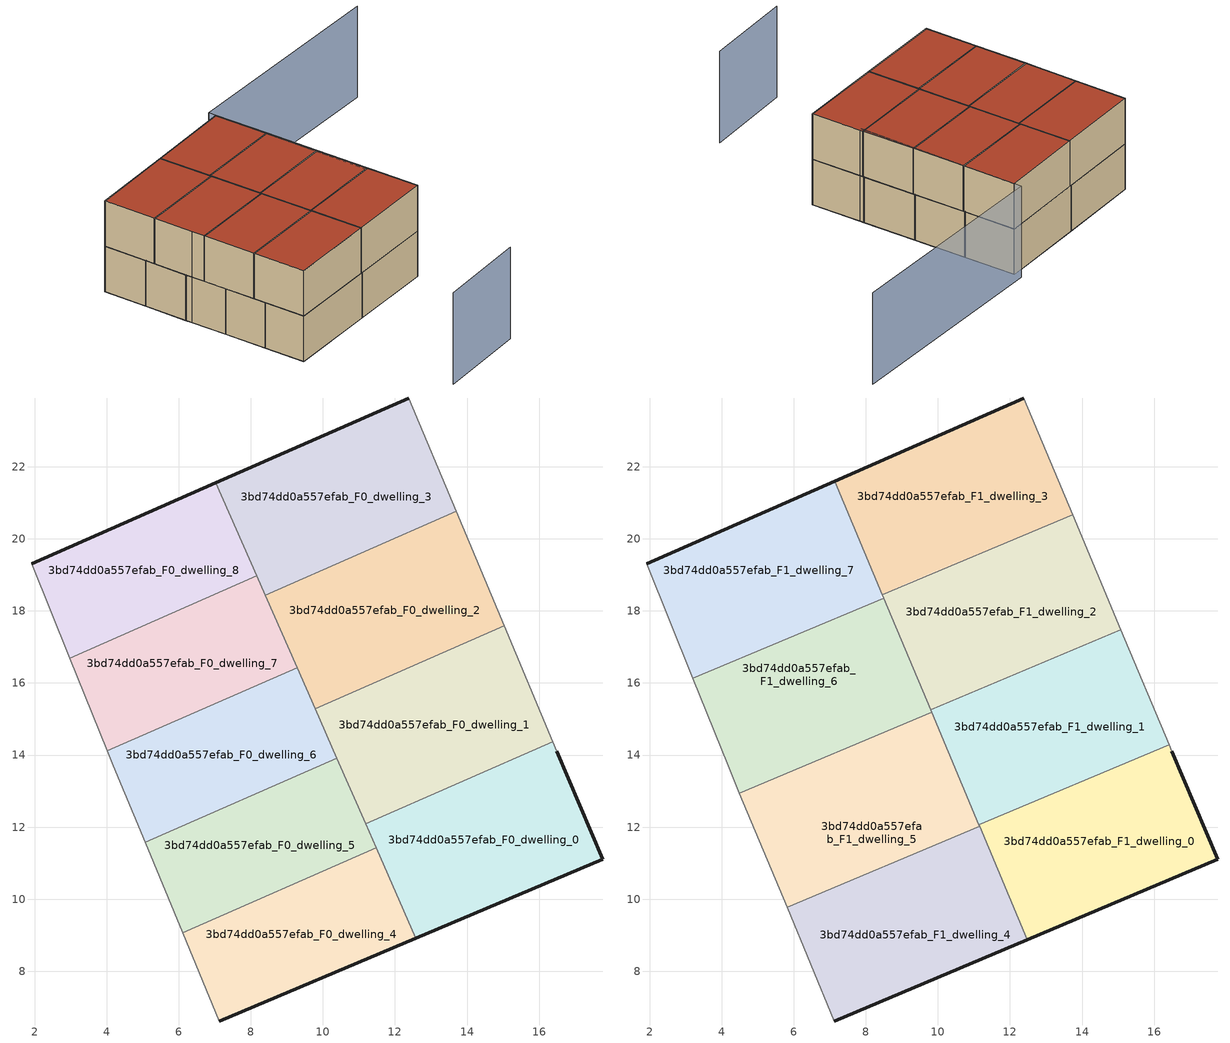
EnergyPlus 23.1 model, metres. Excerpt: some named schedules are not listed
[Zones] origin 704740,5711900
3bd74dd0a557efab_F0_dwelling_0
 floor ground (EU_floor_Construction): 17.77,11.1 16.49,14.1 16.38,14.37 11.18,12.09 12.58,8.92 z0
 wall outside (EU_wall_Construction): 16.49,14.1 17.77,11.1 12.58,8.92 z0:3
 wall adiabatic (EU_wall_Construction): 16.38,14.37 16.49,14.1 z0:3
 wall to 3bd74dd0a557efab_F0_dwelling_1 (EU_wall_Construction): 11.18,12.09 16.38,14.37 z0:3
 wall to 3bd74dd0a557efab_F0_dwelling_4 (EU_wall_Construction): 12.58,8.92 11.48,11.42 z0:3
 wall to 3bd74dd0a557efab_F0_dwelling_5 (EU_wall_Construction): 11.48,11.42 11.18,12.09 z0:3
3bd74dd0a557efab_F0_dwelling_1
 floor ground (EU_floor_Construction): 16.38,14.37 15.03,17.58 9.79,15.28 11.18,12.09 z0
 wall to 3bd74dd0a557efab_F0_dwelling_2 (EU_wall_Construction): 9.79,15.28 15.03,17.58 z0:3
 wall adiabatic (EU_wall_Construction): 15.03,17.58 16.38,14.37 z0:3
 wall to 3bd74dd0a557efab_F0_dwelling_5 (EU_wall_Construction): 11.18,12.09 10.39,13.91 z0:3
 wall to 3bd74dd0a557efab_F0_dwelling_6 (EU_wall_Construction): 10.39,13.91 9.79,15.28 z0:3
3bd74dd0a557efab_F0_dwelling_2
 floor ground (EU_floor_Construction): 15.03,17.58 13.7,20.76 8.4,18.43 9.79,15.28 z0
 wall to 3bd74dd0a557efab_F0_dwelling_3 (EU_wall_Construction): 8.4,18.43 13.7,20.76 z0:3
 wall adiabatic (EU_wall_Construction): 13.7,20.76 15.03,17.58 z0:3
 wall to 3bd74dd0a557efab_F0_dwelling_7 (EU_wall_Construction): 9.28,16.43 8.4,18.43 z0:3
 wall to 3bd74dd0a557efab_F0_dwelling_6 (EU_wall_Construction): 9.79,15.28 9.28,16.43 z0:3
 roof outside (EU_roof_Construction): 13.7,20.76 8.45,18.45 8.49,18.35 8.45,18.33 8.4,18.43 z3
3bd74dd0a557efab_F0_dwelling_3
 floor ground (EU_floor_Construction): 13.7,20.76 12.39,23.91 7.03,21.55 8.4,18.43 z0
 wall outside (EU_wall_Construction): 7.03,21.55 12.39,23.91 z0:3
 wall adiabatic (EU_wall_Construction): 12.39,23.91 13.7,20.76 z0:3
 wall to 3bd74dd0a557efab_F0_dwelling_8 (EU_wall_Construction): 8.17,18.97 7.03,21.55 z0:3
 wall to 3bd74dd0a557efab_F0_dwelling_7 (EU_wall_Construction): 8.4,18.43 8.17,18.97 z0:3
3bd74dd0a557efab_F0_dwelling_4
 floor ground (EU_floor_Construction): 12.58,8.92 11.48,11.42 6.11,9.07 7.13,6.62 z0
 wall outside (EU_wall_Construction): 12.58,8.92 7.13,6.62 z0:3
 wall adiabatic (EU_wall_Construction): 7.13,6.62 6.11,9.07 z0:3
 wall to 3bd74dd0a557efab_F0_dwelling_5 (EU_wall_Construction): 6.11,9.07 11.48,11.42 z0:3
3bd74dd0a557efab_F0_dwelling_5
 floor ground (EU_floor_Construction): 11.48,11.42 10.39,13.91 5.06,11.58 6.11,9.07 z0
 wall adiabatic (EU_wall_Construction): 6.11,9.07 5.06,11.58 z0:3
 wall to 3bd74dd0a557efab_F0_dwelling_6 (EU_wall_Construction): 5.06,11.58 10.39,13.91 z0:3
3bd74dd0a557efab_F0_dwelling_6
 floor ground (EU_floor_Construction): 10.39,13.91 9.28,16.43 4.02,14.11 4.18,13.7 5.06,11.58 z0
 wall adiabatic (EU_wall_Construction): 5.06,11.58 4.18,13.7 4.02,14.11 z0:3
 wall to 3bd74dd0a557efab_F0_dwelling_7 (EU_wall_Construction): 4.02,14.11 9.28,16.43 z0:3
3bd74dd0a557efab_F0_dwelling_7
 floor ground (EU_floor_Construction): 9.28,16.43 8.17,18.97 2.97,16.69 4.02,14.11 z0
 wall adiabatic (EU_wall_Construction): 4.02,14.11 2.97,16.69 z0:3
 wall to 3bd74dd0a557efab_F0_dwelling_8 (EU_wall_Construction): 2.97,16.69 8.17,18.97 z0:3
3bd74dd0a557efab_F0_dwelling_8
 floor ground (EU_floor_Construction): 8.17,18.97 7.03,21.55 1.92,19.31 2.97,16.69 z0
 wall outside (EU_wall_Construction): 1.92,19.31 7.03,21.55 z0:3
 wall adiabatic (EU_wall_Construction): 2.97,16.69 1.92,19.31 z0:3
3bd74dd0a557efab_F1_dwelling_0
 floor to 3bd74dd0a557efab_F0_dwelling_0 (EU_floor_Construction): 17.77,11.1 16.49,14.1 16.41,14.29 11.19,12.09 12.58,8.92 z3
 floor to 3bd74dd0a557efab_F0_dwelling_4 (EU_floor_Construction): 12.58,8.92 11.48,11.42 11.42,11.4 12.48,8.88 z3
 floor to 3bd74dd0a557efab_F0_dwelling_5 (EU_floor_Construction): 11.48,11.42 11.19,12.09 11.14,12.07 11.42,11.4 z3
 wall outside (EU_wall_Construction): 16.49,14.1 17.77,11.1 12.48,8.88 z3:6
 wall adiabatic (EU_wall_Construction): 16.41,14.29 16.49,14.1 z3:6
 wall to 3bd74dd0a557efab_F1_dwelling_1 (EU_wall_Construction): 11.14,12.07 16.41,14.29 z3:6
 wall to 3bd74dd0a557efab_F1_dwelling_4 (EU_wall_Construction): 12.48,8.88 11.16,12.03 z3:6
 wall to 3bd74dd0a557efab_F1_dwelling_5 (EU_wall_Construction): 11.16,12.03 11.14,12.07 z3:6
 roof outside (EU_roof_Construction): 16.49,14.1 17.77,11.1 12.48,8.88 11.14,12.07 16.41,14.29 z6
3bd74dd0a557efab_F1_dwelling_1
 floor to 3bd74dd0a557efab_F0_dwelling_1 (EU_floor_Construction): 16.38,14.37 15.08,17.48 9.8,15.26 9.81,15.22 11.18,12.09 z3
 floor to 3bd74dd0a557efab_F0_dwelling_0 (EU_floor_Construction): 16.41,14.29 16.38,14.37 11.18,12.09 z3
 floor to 3bd74dd0a557efab_F0_dwelling_5 (EU_floor_Construction): 11.19,12.09 10.39,13.91 10.37,13.9 11.14,12.07 z3
 floor to 3bd74dd0a557efab_F0_dwelling_6 (EU_floor_Construction): 10.39,13.91 9.81,15.22 10.37,13.9 z3
 wall to 3bd74dd0a557efab_F1_dwelling_2 (EU_wall_Construction): 9.8,15.26 15.08,17.48 z3:6
 wall adiabatic (EU_wall_Construction): 15.08,17.48 16.41,14.29 z3:6
 wall to 3bd74dd0a557efab_F1_dwelling_5 (EU_wall_Construction): 11.14,12.07 9.83,15.18 z3:6
 wall to 3bd74dd0a557efab_F1_dwelling_6 (EU_wall_Construction): 9.83,15.18 9.8,15.26 z3:6
 roof outside (EU_roof_Construction): 15.08,17.48 16.41,14.29 11.14,12.07 9.8,15.26 z6
3bd74dd0a557efab_F1_dwelling_2
 floor to 3bd74dd0a557efab_F0_dwelling_2 (EU_floor_Construction): 15.03,17.58 13.74,20.67 8.45,18.45 9.79,15.28 z3
 floor to 3bd74dd0a557efab_F0_dwelling_1 (EU_floor_Construction): 15.08,17.48 15.03,17.58 9.79,15.28 9.8,15.26 z3
 wall to 3bd74dd0a557efab_F1_dwelling_3 (EU_wall_Construction): 8.45,18.45 13.74,20.67 z3:6
 wall adiabatic (EU_wall_Construction): 13.74,20.67 15.08,17.48 z3:6
 wall to 3bd74dd0a557efab_F1_dwelling_6 (EU_wall_Construction): 9.8,15.26 8.49,18.35 z3:6
 wall to 3bd74dd0a557efab_F1_dwelling_7 (EU_wall_Construction): 8.49,18.35 8.45,18.45 z3:6
 roof outside (EU_roof_Construction): 13.74,20.67 15.08,17.48 9.8,15.26 8.45,18.45 z6
3bd74dd0a557efab_F1_dwelling_3
 floor to 3bd74dd0a557efab_F0_dwelling_3 (EU_floor_Construction): 13.7,20.76 12.39,23.91 7.13,21.6 8.45,18.45 z3
 floor to 3bd74dd0a557efab_F0_dwelling_2 (EU_floor_Construction): 13.74,20.67 13.7,20.76 8.45,18.45 z3
 wall outside (EU_wall_Construction): 7.13,21.6 12.39,23.91 z3:6
 wall adiabatic (EU_wall_Construction): 12.39,23.91 13.74,20.67 z3:6
 wall to 3bd74dd0a557efab_F1_dwelling_7 (EU_wall_Construction): 8.45,18.45 7.13,21.6 z3:6
 roof outside (EU_roof_Construction): 12.39,23.91 13.74,20.67 8.45,18.45 7.13,21.6 z6
3bd74dd0a557efab_F1_dwelling_4
 floor to 3bd74dd0a557efab_F0_dwelling_4 (EU_floor_Construction): 12.48,8.88 11.42,11.4 6.11,9.07 7.13,6.62 z3
 floor to 3bd74dd0a557efab_F0_dwelling_5 (EU_floor_Construction): 11.42,11.4 11.16,12.03 5.81,9.78 6.11,9.07 z3
 wall outside (EU_wall_Construction): 12.48,8.88 7.13,6.62 z3:6
 wall adiabatic (EU_wall_Construction): 7.13,6.62 5.81,9.78 z3:6
 wall to 3bd74dd0a557efab_F1_dwelling_5 (EU_wall_Construction): 5.81,9.78 11.16,12.03 z3:6
 roof outside (EU_roof_Construction): 11.16,12.03 12.48,8.88 7.13,6.62 5.81,9.78 z6
3bd74dd0a557efab_F1_dwelling_5
 floor to 3bd74dd0a557efab_F0_dwelling_5 (EU_floor_Construction): 11.16,12.03 10.37,13.9 5.06,11.58 5.81,9.78 z3
 floor to 3bd74dd0a557efab_F0_dwelling_6 (EU_floor_Construction): 10.37,13.9 9.83,15.18 4.5,12.94 5.06,11.58 z3
 wall adiabatic (EU_wall_Construction): 5.81,9.78 4.5,12.94 z3:6
 wall to 3bd74dd0a557efab_F1_dwelling_6 (EU_wall_Construction): 4.5,12.94 9.83,15.18 z3:6
 roof outside (EU_roof_Construction): 9.83,15.18 11.16,12.03 5.81,9.78 4.5,12.94 z6
3bd74dd0a557efab_F1_dwelling_6
 floor to 3bd74dd0a557efab_F0_dwelling_6 (EU_floor_Construction): 9.83,15.18 9.81,15.23 9.28,16.43 4.02,14.11 4.18,13.7 4.5,12.94 z3
 floor to 3bd74dd0a557efab_F0_dwelling_7 (EU_floor_Construction): 9.28,16.43 8.45,18.33 3.2,16.13 4.02,14.11 z3
 floor to 3bd74dd0a557efab_F0_dwelling_2 (EU_floor_Construction): 9.79,15.28 8.49,18.35 8.45,18.33 z3
 wall adiabatic (EU_wall_Construction): 4.5,12.94 4.18,13.7 3.2,16.13 z3:6
 wall to 3bd74dd0a557efab_F1_dwelling_7 (EU_wall_Construction): 3.2,16.13 8.49,18.36 z3:6
 roof outside (EU_roof_Construction): 8.49,18.36 9.83,15.18 4.5,12.94 4.18,13.7 3.2,16.13 z6
3bd74dd0a557efab_F1_dwelling_7
 floor to 3bd74dd0a557efab_F0_dwelling_7 (EU_floor_Construction): 8.45,18.33 8.17,18.97 2.98,16.69 3.2,16.13 z3
 floor to 3bd74dd0a557efab_F0_dwelling_8 (EU_floor_Construction): 8.17,18.97 7.03,21.55 1.92,19.31 2.98,16.69 z3
 floor to 3bd74dd0a557efab_F0_dwelling_3 (EU_floor_Construction): 8.45,18.45 7.13,21.6 7.03,21.55 8.4,18.43 z3
 wall outside (EU_wall_Construction): 1.92,19.31 7.13,21.6 z3:6
 wall adiabatic (EU_wall_Construction): 3.2,16.13 1.92,19.31 z3:6
 roof outside (EU_roof_Construction): 7.13,21.6 8.49,18.36 3.2,16.13 1.92,19.31 z6
shading: 12.9,-0.1 18.36,2.41 / 16.34,14.04 12.21,24.35 / 12.21,24.35 25.77,29.79 z0:6
[Building]
EU S2 Campaign: North Axis=0; Terrain=City; Solar Distribution=FullExterior
[Site:Location]
London: Latitude=51.5; Longitude=-0.5; Time Zone=0; Elevation=25
[SizingPeriod:WeatherFileDays]
AnnualSizingPeriod: Begin Month=1; Begin Day of Month=1; End Month=12; End Day of Month=31; Day of Week for Start Day=Monday; Use Weather File Daylight Saving Period=No; Use Weather File Rain and Snow Indicators=No
[MATERIAL]
EU_InternalMass_Material: Roughness=MediumRough; Thickness=0.1; Conductivity=1; Density=1800; Specific Heat=900; Thermal Absorptance=0.9; Solar Absorptance=0.7; Visible Absorptance=0.7
[MATERIAL:NOMASS] Roughness=MediumRough; Thermal Absorptance=0.9; Solar Absorptance=0.7; Visible Absorptance=0.7
Name | Thermal Resistance
EU_wall_NoMass | 1.04674
EU_roof_NoMass | 4.32442
EU_floor_NoMass | 2.04616
[CONSTRUCTION]
EU_wall_Construction: EU_wall_NoMass
EU_roof_Construction: EU_roof_NoMass
EU_floor_Construction: EU_floor_NoMass
EU_InternalMass_Construction: EU_InternalMass_Material
[ZONE] Type=1; Multiplier=1; Ceiling Height=autocalculate; Floor Area=autocalculate; Part of Total Floor Area=Yes
Name | Volume
3bd74dd0a557efab_F0_dwelling_0; 3bd74dd0a557efab_F1_dwelling_7 | 59.4998
3bd74dd0a557efab_F1_dwelling_0 | 59.5049
3bd74dd0a557efab_F0_dwelling_1 | 59.5071
3bd74dd0a557efab_F1_dwelling_1; 3bd74dd0a557efab_F1_dwelling_2 | 59.4873
3bd74dd0a557efab_F0_dwelling_2 | 59.4858
3bd74dd0a557efab_F0_dwelling_3 | 59.51
3bd74dd0a557efab_F1_dwelling_3 | 59.5012
3bd74dd0a557efab_F0_dwelling_4 | 47.6008
3bd74dd0a557efab_F1_dwelling_4 | 59.5063
3bd74dd0a557efab_F0_dwelling_5 | 47.5942
3bd74dd0a557efab_F1_dwelling_5 | 59.5034
3bd74dd0a557efab_F0_dwelling_6 | 47.6052
3bd74dd0a557efab_F1_dwelling_6 | 59.4902
3bd74dd0a557efab_F0_dwelling_7; 3bd74dd0a557efab_F0_dwelling_8 | 47.5979
[INTERNALMASS] Construction=EU_InternalMass_Construction
Name | Zone or ZoneList | Surface Area
3bd74dd0a557efab_F0_dwelling_0_EU_InternalMass | 3bd74dd0a557efab_F0_dwelling_0 | 19.8329
3bd74dd0a557efab_F0_dwelling_1_EU_InternalMass | 3bd74dd0a557efab_F0_dwelling_1 | 19.8358
3bd74dd0a557efab_F0_dwelling_2_EU_InternalMass | 3bd74dd0a557efab_F0_dwelling_2 | 19.8288
3bd74dd0a557efab_F0_dwelling_3_EU_InternalMass | 3bd74dd0a557efab_F0_dwelling_3 | 19.8364
3bd74dd0a557efab_F0_dwelling_4_EU_InternalMass | 3bd74dd0a557efab_F0_dwelling_4 | 15.8668
3bd74dd0a557efab_F0_dwelling_5_EU_InternalMass | 3bd74dd0a557efab_F0_dwelling_5 | 15.8647
3bd74dd0a557efab_F0_dwelling_6_EU_InternalMass | 3bd74dd0a557efab_F0_dwelling_6 | 15.8684
3bd74dd0a557efab_F0_dwelling_7_EU_InternalMass | 3bd74dd0a557efab_F0_dwelling_7 | 15.866
3bd74dd0a557efab_F0_dwelling_8_EU_InternalMass | 3bd74dd0a557efab_F0_dwelling_8 | 15.8658
3bd74dd0a557efab_F1_dwelling_0_EU_InternalMass | 3bd74dd0a557efab_F1_dwelling_0 | 19.8349
3bd74dd0a557efab_F1_dwelling_1_EU_InternalMass | 3bd74dd0a557efab_F1_dwelling_1 | 19.8293
3bd74dd0a557efab_F1_dwelling_2_EU_InternalMass | 3bd74dd0a557efab_F1_dwelling_2 | 19.8291
3bd74dd0a557efab_F1_dwelling_3_EU_InternalMass | 3bd74dd0a557efab_F1_dwelling_3 | 19.8339
3bd74dd0a557efab_F1_dwelling_4_EU_InternalMass | 3bd74dd0a557efab_F1_dwelling_4 | 19.8355
3bd74dd0a557efab_F1_dwelling_5_EU_InternalMass | 3bd74dd0a557efab_F1_dwelling_5 | 19.8346
3bd74dd0a557efab_F1_dwelling_6_EU_InternalMass | 3bd74dd0a557efab_F1_dwelling_6 | 19.83
3bd74dd0a557efab_F1_dwelling_7_EU_InternalMass | 3bd74dd0a557efab_F1_dwelling_7 | 19.8331
[OTHEREQUIPMENT] Fuel Type=Electricity; Design Level Calculation Method=Watts/Area; Power per Zone Floor Area=1; Fraction Latent=0; Fraction Radiant=0; Fraction Lost=0; Carbon Dioxide Generation Rate=0; EndUse Subcategory=EU_Step8_InternalGains
Name | Zone or ZoneList or Space or SpaceList | Schedule
EU_Step8_InternalGain_3bd74dd0a557efab_F0_dwelling_0_f000 | 3bd74dd0a557efab_F0_dwelling_0 | EU_Step8_GainSchedule_3bd74dd0a557efab_F0_dwelling_0_f000
EU_Step8_InternalGain_3bd74dd0a557efab_F0_dwelling_1_f000 | 3bd74dd0a557efab_F0_dwelling_1 | EU_Step8_GainSchedule_3bd74dd0a557efab_F0_dwelling_1_f000
EU_Step8_InternalGain_3bd74dd0a557efab_F0_dwelling_2_f000 | 3bd74dd0a557efab_F0_dwelling_2 | EU_Step8_GainSchedule_3bd74dd0a557efab_F0_dwelling_2_f000
EU_Step8_InternalGain_3bd74dd0a557efab_F0_dwelling_3_f000 | 3bd74dd0a557efab_F0_dwelling_3 | EU_Step8_GainSchedule_3bd74dd0a557efab_F0_dwelling_3_f000
EU_Step8_InternalGain_3bd74dd0a557efab_F0_dwelling_4_f000 | 3bd74dd0a557efab_F0_dwelling_4 | EU_Step8_GainSchedule_3bd74dd0a557efab_F0_dwelling_4_f000
EU_Step8_InternalGain_3bd74dd0a557efab_F0_dwelling_5_f000 | 3bd74dd0a557efab_F0_dwelling_5 | EU_Step8_GainSchedule_3bd74dd0a557efab_F0_dwelling_5_f000
EU_Step8_InternalGain_3bd74dd0a557efab_F0_dwelling_6_f000 | 3bd74dd0a557efab_F0_dwelling_6 | EU_Step8_GainSchedule_3bd74dd0a557efab_F0_dwelling_6_f000
EU_Step8_InternalGain_3bd74dd0a557efab_F0_dwelling_7_f000 | 3bd74dd0a557efab_F0_dwelling_7 | EU_Step8_GainSchedule_3bd74dd0a557efab_F0_dwelling_7_f000
EU_Step8_InternalGain_3bd74dd0a557efab_F0_dwelling_8_f000 | 3bd74dd0a557efab_F0_dwelling_8 | EU_Step8_GainSchedule_3bd74dd0a557efab_F0_dwelling_8_f000
EU_Step8_InternalGain_3bd74dd0a557efab_F1_dwelling_0_f000 | 3bd74dd0a557efab_F1_dwelling_0 | EU_Step8_GainSchedule_3bd74dd0a557efab_F1_dwelling_0_f000
EU_Step8_InternalGain_3bd74dd0a557efab_F1_dwelling_1_f000 | 3bd74dd0a557efab_F1_dwelling_1 | EU_Step8_GainSchedule_3bd74dd0a557efab_F1_dwelling_1_f000
EU_Step8_InternalGain_3bd74dd0a557efab_F1_dwelling_2_f000 | 3bd74dd0a557efab_F1_dwelling_2 | EU_Step8_GainSchedule_3bd74dd0a557efab_F1_dwelling_2_f000
EU_Step8_InternalGain_3bd74dd0a557efab_F1_dwelling_3_f000 | 3bd74dd0a557efab_F1_dwelling_3 | EU_Step8_GainSchedule_3bd74dd0a557efab_F1_dwelling_3_f000
EU_Step8_InternalGain_3bd74dd0a557efab_F1_dwelling_4_f000 | 3bd74dd0a557efab_F1_dwelling_4 | EU_Step8_GainSchedule_3bd74dd0a557efab_F1_dwelling_4_f000
EU_Step8_InternalGain_3bd74dd0a557efab_F1_dwelling_5_f000 | 3bd74dd0a557efab_F1_dwelling_5 | EU_Step8_GainSchedule_3bd74dd0a557efab_F1_dwelling_5_f000
EU_Step8_InternalGain_3bd74dd0a557efab_F1_dwelling_6_f000 | 3bd74dd0a557efab_F1_dwelling_6 | EU_Step8_GainSchedule_3bd74dd0a557efab_F1_dwelling_6_f000
EU_Step8_InternalGain_3bd74dd0a557efab_F1_dwelling_7_f000 | 3bd74dd0a557efab_F1_dwelling_7 | EU_Step8_GainSchedule_3bd74dd0a557efab_F1_dwelling_7_f000
[ZONEVENTILATION:DESIGNFLOWRATE] Schedule=EU_AlwaysOn; Design Flow Rate Calculation Method=AirChanges/Hour; Air Changes per Hour=0.488719; Ventilation Type=Natural; Fan Pressure Rise=0; Fan Total Efficiency=1; Constant Term Coefficient=1; Temperature Term Coefficient=0; Velocity Term Coefficient=0; Velocity Squared Term Coefficient=0; Minimum Indoor Temperature=-100; Maximum Indoor Temperature=100; Delta Temperature=-100; Minimum Outdoor Temperature=-100; Maximum Outdoor Temperature=100; Maximum Wind Speed=40
Name | Zone or ZoneList or Space or SpaceList
EU_ConstantAir_3bd74dd0a557efab_F0_dwelling_0 | 3bd74dd0a557efab_F0_dwelling_0
EU_ConstantAir_3bd74dd0a557efab_F0_dwelling_1 | 3bd74dd0a557efab_F0_dwelling_1
EU_ConstantAir_3bd74dd0a557efab_F0_dwelling_2 | 3bd74dd0a557efab_F0_dwelling_2
EU_ConstantAir_3bd74dd0a557efab_F0_dwelling_3 | 3bd74dd0a557efab_F0_dwelling_3
EU_ConstantAir_3bd74dd0a557efab_F0_dwelling_4 | 3bd74dd0a557efab_F0_dwelling_4
EU_ConstantAir_3bd74dd0a557efab_F0_dwelling_5 | 3bd74dd0a557efab_F0_dwelling_5
EU_ConstantAir_3bd74dd0a557efab_F0_dwelling_6 | 3bd74dd0a557efab_F0_dwelling_6
EU_ConstantAir_3bd74dd0a557efab_F0_dwelling_7 | 3bd74dd0a557efab_F0_dwelling_7
EU_ConstantAir_3bd74dd0a557efab_F0_dwelling_8 | 3bd74dd0a557efab_F0_dwelling_8
EU_ConstantAir_3bd74dd0a557efab_F1_dwelling_0 | 3bd74dd0a557efab_F1_dwelling_0
EU_ConstantAir_3bd74dd0a557efab_F1_dwelling_1 | 3bd74dd0a557efab_F1_dwelling_1
EU_ConstantAir_3bd74dd0a557efab_F1_dwelling_2 | 3bd74dd0a557efab_F1_dwelling_2
EU_ConstantAir_3bd74dd0a557efab_F1_dwelling_3 | 3bd74dd0a557efab_F1_dwelling_3
EU_ConstantAir_3bd74dd0a557efab_F1_dwelling_4 | 3bd74dd0a557efab_F1_dwelling_4
EU_ConstantAir_3bd74dd0a557efab_F1_dwelling_5 | 3bd74dd0a557efab_F1_dwelling_5
EU_ConstantAir_3bd74dd0a557efab_F1_dwelling_6 | 3bd74dd0a557efab_F1_dwelling_6
EU_ConstantAir_3bd74dd0a557efab_F1_dwelling_7 | 3bd74dd0a557efab_F1_dwelling_7
[HVACTEMPLATE:THERMOSTAT] Constant Heating Setpoint=20; Constant Cooling Setpoint=50
EU_HeatOnly_3bd74dd0a557efab_F0_dwelling_0; EU_HeatOnly_3bd74dd0a557efab_F0_dwelling_1; EU_HeatOnly_3bd74dd0a557efab_F0_dwelling_2; EU_HeatOnly_3bd74dd0a557efab_F0_dwelling_3; EU_HeatOnly_3bd74dd0a557efab_F0_dwelling_4; EU_HeatOnly_3bd74dd0a557efab_F0_dwelling_5; EU_HeatOnly_3bd74dd0a557efab_F0_dwelling_6; EU_HeatOnly_3bd74dd0a557efab_F0_dwelling_7; EU_HeatOnly_3bd74dd0a557efab_F0_dwelling_8; EU_HeatOnly_3bd74dd0a557efab_F1_dwelling_0; EU_HeatOnly_3bd74dd0a557efab_F1_dwelling_1; EU_HeatOnly_3bd74dd0a557efab_F1_dwelling_2; EU_HeatOnly_3bd74dd0a557efab_F1_dwelling_3; EU_HeatOnly_3bd74dd0a557efab_F1_dwelling_4; EU_HeatOnly_3bd74dd0a557efab_F1_dwelling_5; EU_HeatOnly_3bd74dd0a557efab_F1_dwelling_6; EU_HeatOnly_3bd74dd0a557efab_F1_dwelling_7
